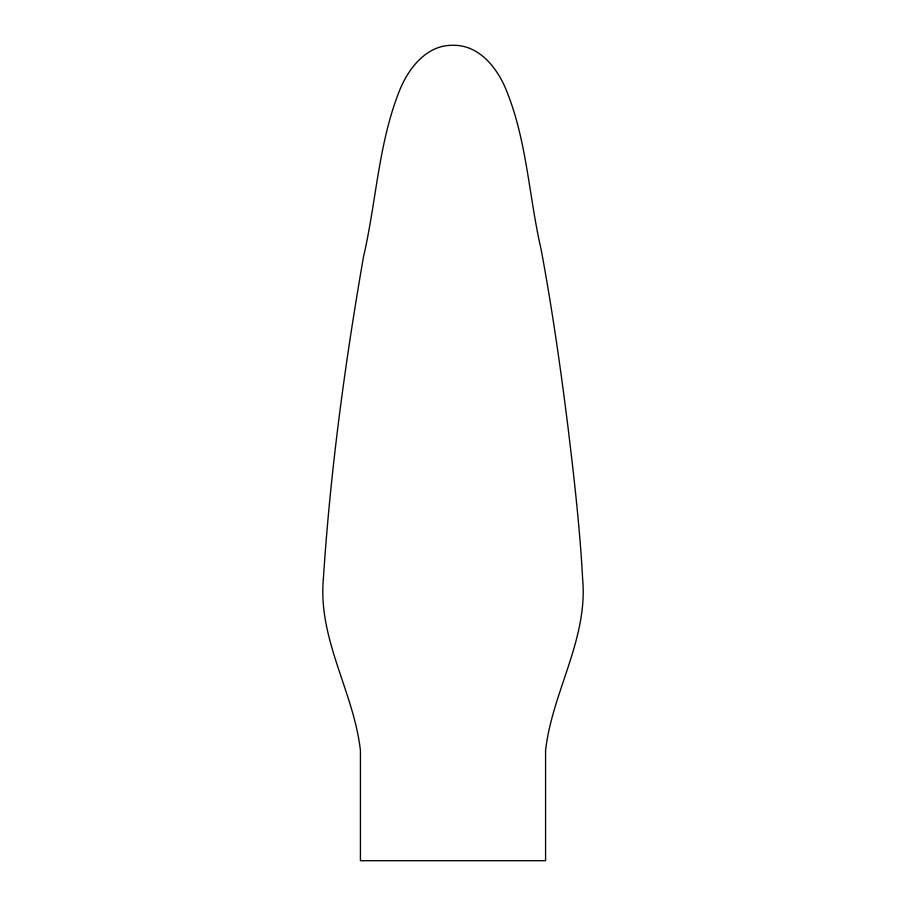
<?xml version="1.0" encoding="UTF-8"?>
<svg xmlns="http://www.w3.org/2000/svg" width="906" height="906" viewBox="0 0 906 906"><rect width="100%" height="100%" fill="white"/><g stroke="black" fill="none" stroke-linecap="round" stroke-linejoin="round"><path stroke-width="1.36" d="M323.351 579.115C317.927 639.579 353.952 692.331 360.418 750.508L360.418 860.7L545.582 860.7L545.582 750.508C552.048 692.331 588.073 639.579 582.649 579.115C579.931 528.266 574.087 477.643 567.983 427.111C560.542 367.7 552.094 308.391 541.142 249.524C528.923 196.636 527.009 141.132 506.409 90.419C497.473 68.177 479.319 44.779 453 45.3C426.681 44.779 408.527 68.177 399.591 90.419C378.368 143.488 376.375 201.449 363.521 256.692C344.971 363.408 330.339 470.995 323.351 579.115"/></g></svg>
